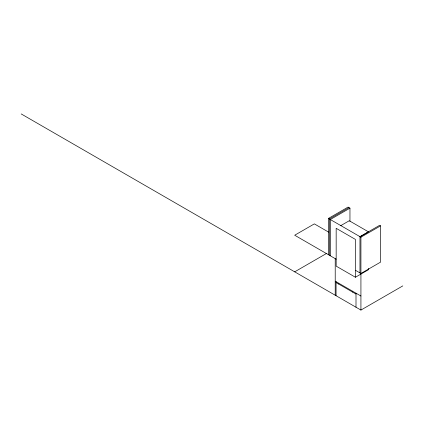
<?xml version="1.0" encoding="UTF-8"?>
<svg xmlns="http://www.w3.org/2000/svg" width="424" height="424" viewBox="0 0 424 424"><rect width="100%" height="100%" fill="white"/><g stroke="black" fill="none" stroke-linecap="round" stroke-linejoin="round"><path stroke-width="0.64" d="M328.415 254.702L328.415 218.434L348.072 207.087L349.959 208.173L349.959 221.365M349.016 207.633L329.358 218.98L329.358 255.248M349.959 208.173L330.301 219.526L330.301 255.789M340.716 225.674L349.249 220.745L368.514 231.87L359.981 236.793M294.691 271.832L326.819 253.282M328.415 218.434L360.925 237.202L380.577 225.854L380.577 262.122L360.925 273.469L355.429 270.295M355.429 277.248L355.429 239.422L336.163 228.303L336.163 266.129L355.429 277.248L368.514 269.691L368.514 268.387M21.2 113.929L360.925 310.071L402.8 285.893M380.577 225.854L379.639 225.314L359.981 236.661L359.981 272.924M328.637 232.135L314.348 223.883L294.691 235.23L336.163 259.175M335.22 281.191L360.925 296.031M336.057 282.532L356.001 294.044M360.925 237.202L360.925 310.071M356.001 293.191L356.001 307.23M352.614 291.235L352.614 292.088M338.712 283.206L338.712 284.059M336.057 281.674L336.057 295.714M335.22 258.629L335.22 295.231"/></g></svg>
